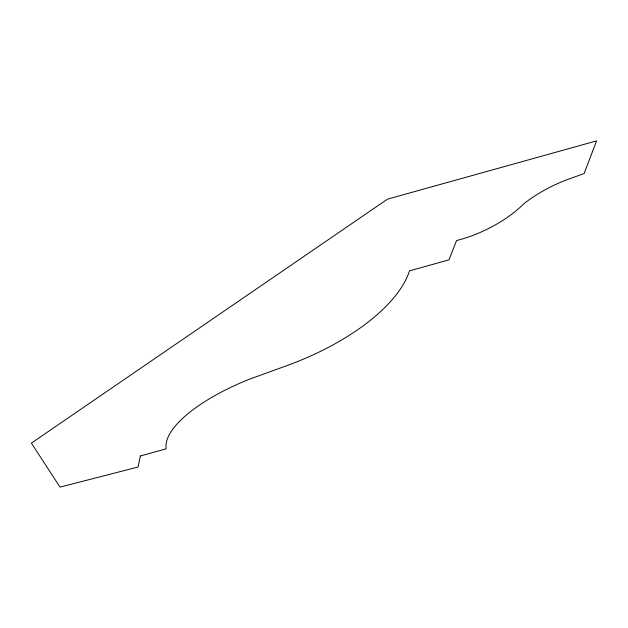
<?xml version="1.0" encoding="UTF-8"?>
<svg xmlns="http://www.w3.org/2000/svg" width="628" height="628" viewBox="0 0 628 628"><rect width="100%" height="100%" fill="white"/><g stroke="black" fill="none" stroke-linecap="round" stroke-linejoin="round"><path stroke-width="0.94" d="M140.35 456.007L138.074 467.02L59.99 487.116L31.4 443.109L387.492 199.147L596.6 140.884L584.095 173.564L567.524 179.522A69.7 28.072 -27.1 0 0 524.066 203.558A74.19 33.535 -26.1 0 1 456.587 240.516L449.004 259.866L409.495 270.849A158.656 71.443 -19.5 0 1 286.902 365.622L249.394 379.226A116.102 41.22 -19.2 0 0 166.184 448.808L140.35 456.007"/></g></svg>
